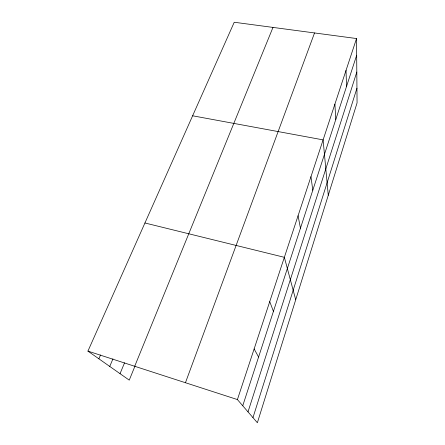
<?xml version="1.0" encoding="UTF-8"?>
<svg xmlns="http://www.w3.org/2000/svg" width="445" height="445" viewBox="0 0 445 445"><rect width="100%" height="100%" fill="white"/><g stroke="black" fill="none" stroke-linecap="round" stroke-linejoin="round"><path stroke-width="0.67" d="M252.966 417.632L356.946 88.227M248.01 411.881L356.812 72.062M242.748 405.768L356.679 55.23M356.54 38.543L357.068 102.895L257.371 422.75L237.419 399.577L356.54 38.543L234.237 22.25L87.932 351.116L129.25 380.141L134.969 366.124M185.448 382.728L314.532 32.947M134.696 366.274L272.985 27.412M120.039 373.666L124.55 362.82M109.743 366.435L112.963 358.854M98.868 358.798L100.531 354.982M192.624 115.789L323.103 139.875L328.271 195.277M144.936 222.984L284.355 257.316L295.708 299.758M87.932 351.116L237.419 399.577M254.128 348.93L258.584 357.035M269.737 301.615L273.425 311.383M298.072 215.753L300.453 228.207M310.96 176.676L312.802 190.221M334.896 104.13L335.797 119.466M346.026 70.41L346.522 86.469"/></g></svg>
